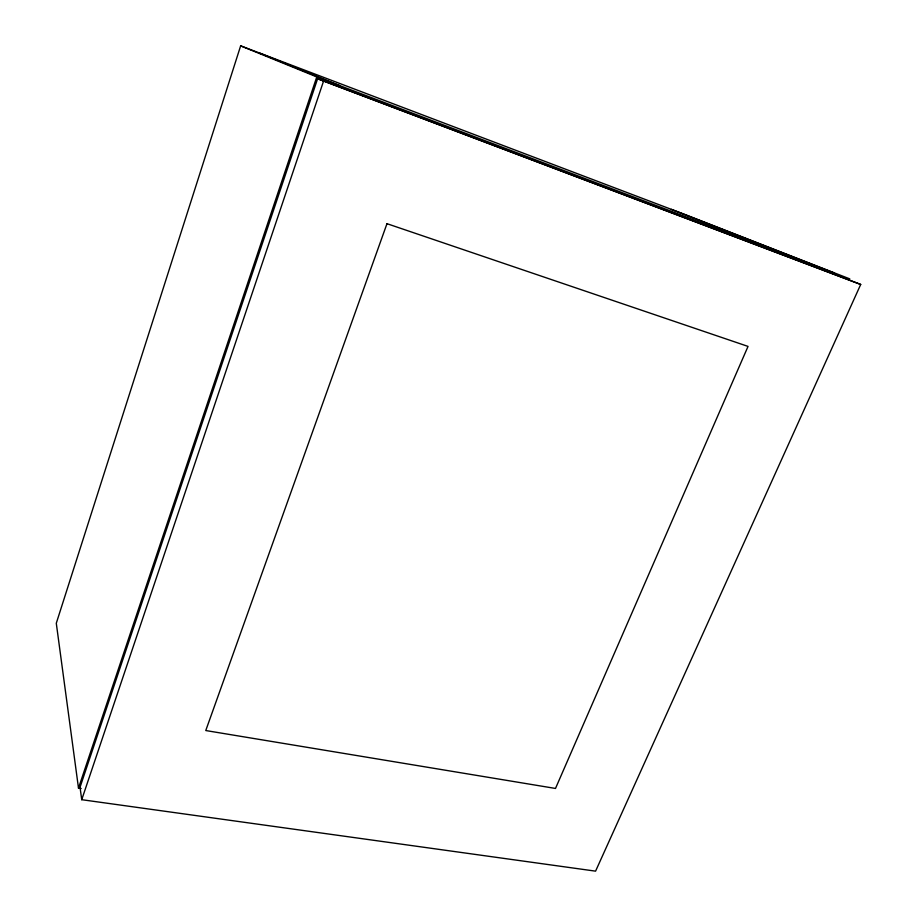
<?xml version="1.0" encoding="UTF-8"?>
<svg xmlns="http://www.w3.org/2000/svg" width="917" height="917" viewBox="0 0 917 917"><rect width="100%" height="100%" fill="white"/><g stroke="black" fill="none" stroke-linecap="round" stroke-linejoin="round"><path stroke-width="1.38" d="M240.644 45.85L316.778 76.913L849.795 278.894L685.171 214.601L240.644 45.85L56.292 623.262L78.495 788.127L81.177 788.517M78.495 788.127L316.778 76.913M317.603 78.759L80.031 787.267L81.728 799.693L595.58 871.15L860.708 284.453L317.603 78.759L860.708 284.453M81.728 799.693L323.529 81.212M671.313 209.328L833.759 272.808M259.098 52.854L339.703 85.602M386.974 223.679L205.763 730.54L555.496 788.448L748.031 346.408L386.974 223.679"/></g></svg>
